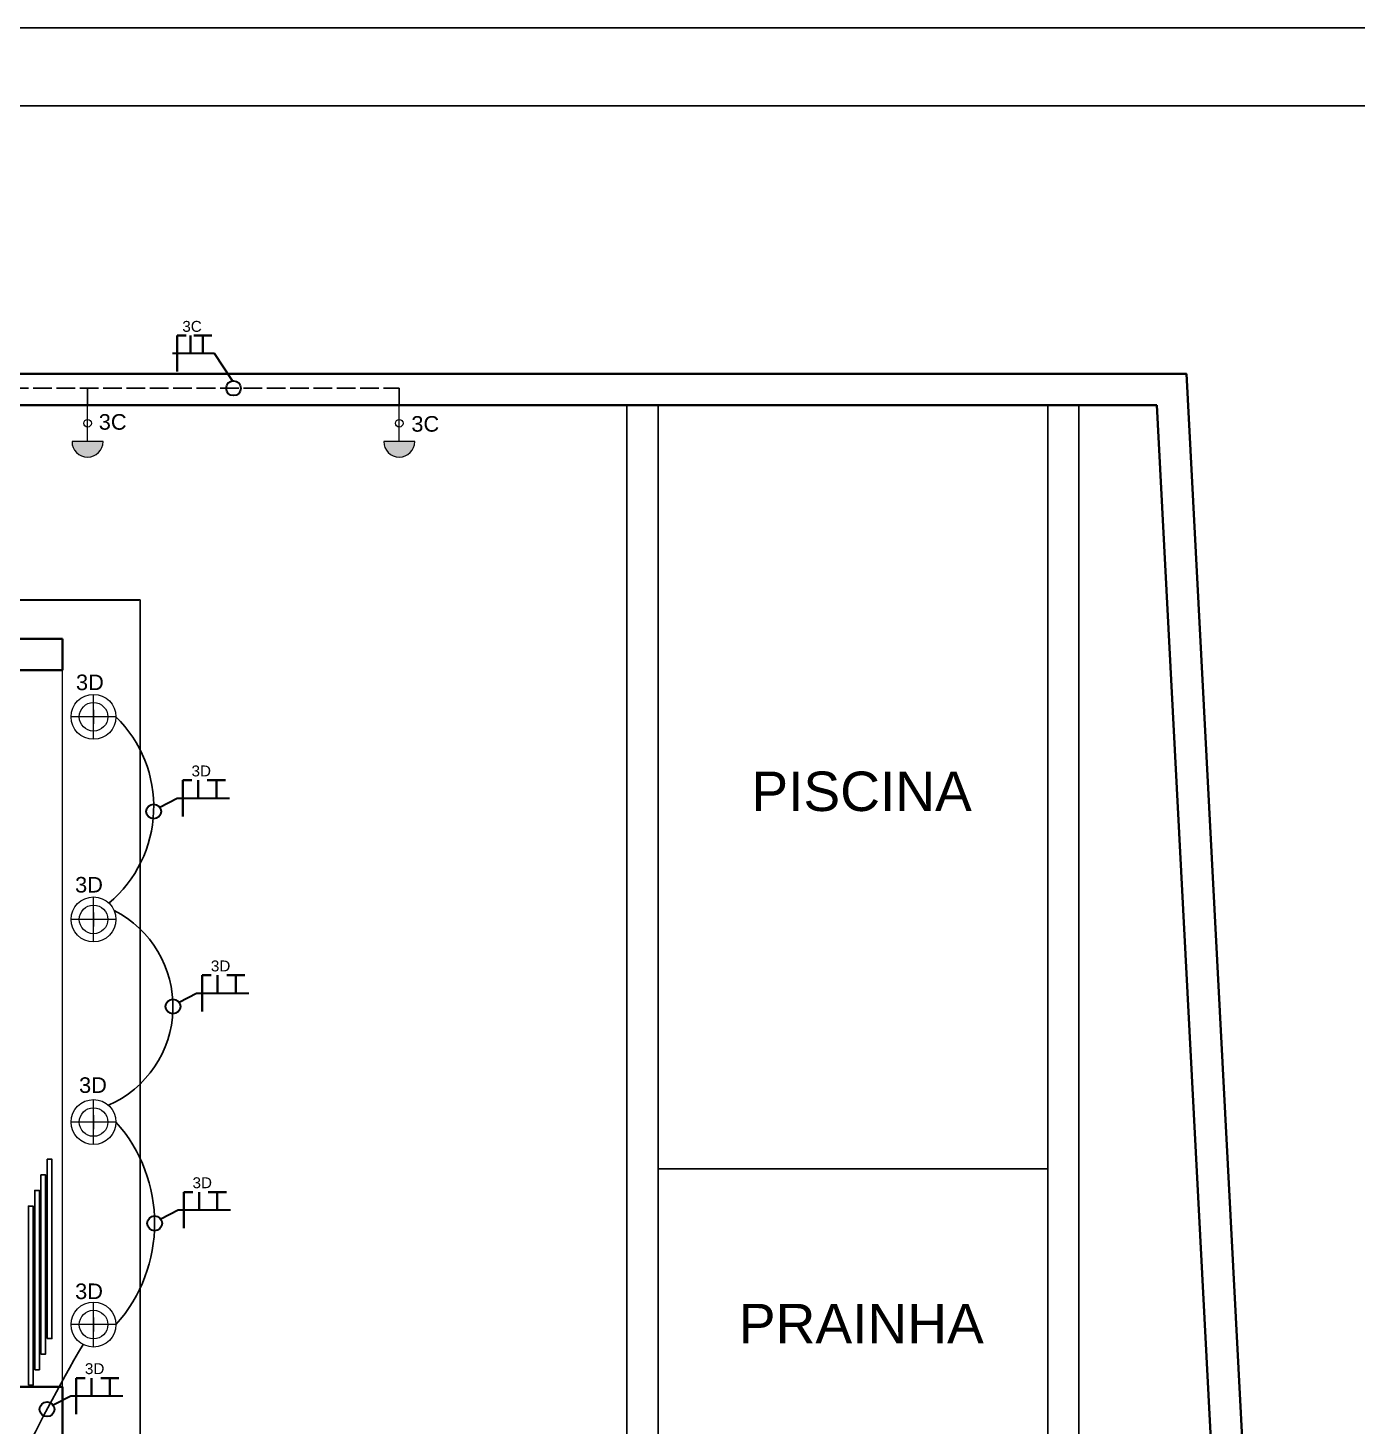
# Model space of a CAD drawing. Header units: millimetres. Extents: x 20625 to 81245, y 3427 to 18613.
# Drawn here: x 68239 to 69092, y 17716 to 18613 of the extents above; entities that cross this region are included whole.
import ezdxf

# ---------------------------------------------------------------- set-up
doc = ezdxf.new("R2010")
doc.units = ezdxf.units.MM
doc.linetypes.add('ACAD_ISO02W100', pattern=[15, 12, -3])
for name, color, linetype, lineweight in [('01', 1, 'Continuous', 9), ('EJEL05130C', 130, 'Continuous', 30), ('EJEL0550C', 50, 'Continuous', 35), ('EJEL0580C', 80, 'Continuous', 9), ('EJEL25170C', 170, 'Continuous', 25), ('EJEL25170T', 170, 'ACAD_ISO02W100', 25), ('EJEL3040C', 40, 'Continuous', 9), ('EJELFORMATO', 170, 'Continuous', 25)]:
    doc.layers.add(name, color=color, linetype=linetype, lineweight=lineweight)
for name, color, linetype in [('2-TXT-A', 7, 'Continuous'), ('ARQ-1-ESQUADRIAS-01', 1, 'Continuous'), ('ARQ-1-TRACEJADO', 20, 'Continuous'), ('ARQ-4-TXT-02', 1, 'Continuous'), ('TOP', 4, 'Continuous')]:
    doc.layers.add(name, color=color, linetype=linetype)
doc.styles.add('RSA', font='arial.ttf')

# ---------------------------------------------------------------- blocks, each defined once
blk = doc.blocks.new('YTFTYF')
at = {"layer": 'EJEL0580C'}
for radius in [5.5, 3.5]:
    blk.add_circle((0, 0), radius, dxfattribs=at)
blk = doc.blocks.new('guygyug')
at = {"layer": 'EJEL0580C'}
for p, q in [((0, -189), (0, 189)), ((189, 0), (-189, 0))]:
    blk.add_line(p, q, dxfattribs=at)
at = {"layer": 'EJEL3040C', "xscale": 34.45206340576645, "yscale": 34.45206340576645, "zscale": 34.45206340576645}
blk.add_blockref('YTFTYF', (0, 0), dxfattribs=at)
blk = doc.blocks.new('L')
at = {"layer": 'EJEL0550C', "ltscale": 0.015}
for p, q in [((10856.71, 7742.87), (10856.71, 7766.02)), ((10856.71, 7766.02), (10862.49, 7766.02))]:
    blk.add_line(p, q, dxfattribs=at)
blk = doc.blocks.new('T')
at = {"layer": 'EJEL0550C', "ltscale": 0.015}
for p, q in [((10876.14, 7766.04), (10864.57, 7766.04)), ((10870.35, 7754.46), (10870.35, 7766.04))]:
    blk.add_line(p, q, dxfattribs=at)

msp = doc.modelspace()

# ---------------------------------------------------------------- hatches: boundary and pattern name
at = {"layer": 'EJEL0580C'}
h = msp.add_hatch(color=256, dxfattribs=at)
h.dxf.hatch_style = 1
h.paths.add_polyline_path([(68287.41, 18347.4, -1), (68267.45, 18347.4)])
h = msp.add_hatch(color=256, dxfattribs=at)
h.dxf.hatch_style = 1
h.paths.add_polyline_path([(68287.41, 18347.4, -1), (68267.45, 18347.4)])
h = msp.add_hatch(color=256, dxfattribs=at)
h.dxf.hatch_style = 1
h.paths.add_polyline_path([(68487.41, 18347.4, -1), (68467.45, 18347.4)])
h = msp.add_hatch(color=256, dxfattribs=at)
h.dxf.hatch_style = 1
h.paths.add_polyline_path([(68487.41, 18347.4, -1), (68467.45, 18347.4)])

# ---------------------------------------------------------------- linework, layer by layer
at = {"layer": '01', "color": 252, "true_color": 0x939598}
msp.add_line((68261.26, 17740.8), (68261.26, 18200.8), dxfattribs=at)
msp.add_line((68261.26, 17740.8), (68261.26, 18200.8), dxfattribs=at)
msp.add_line((68261.26, 17740.8), (68261.26, 18200.8), dxfattribs=at)
at = {"layer": 'ARQ-1-ESQUADRIAS-01', "color": 252, "true_color": 0x939598}
for points in [[(68251.52, 17771.88), (68251.52, 17886.88), (68254.52, 17886.88), (68254.52, 17771.88), (68251.52, 17771.88)], [(68247.52, 17761.88), (68247.52, 17876.88), (68250.52, 17876.88), (68250.52, 17761.88), (68247.52, 17761.88)], [(68243.52, 17751.88), (68243.52, 17866.88), (68246.52, 17866.88), (68246.52, 17751.88), (68243.52, 17751.88)], [(68239.52, 17741.88), (68239.52, 17856.88), (68242.52, 17856.88), (68242.52, 17741.88), (68239.52, 17741.88)]]:
    msp.add_lwpolyline(points, dxfattribs=at)
at = {"layer": 'ARQ-1-TRACEJADO', "color": 252, "true_color": 0x939598}
for p, q in [((66521.05, 18245.68), (68310.28, 18245.68)), ((66522.03, 18245.8), (68311.26, 18245.8)), ((66731.26, 18245.92), (68311.26, 18245.92)), ((68311.26, 17660.8), (68311.26, 18245.92)), ((68311.26, 18245.8), (68311.26, 17660.8))]:
    msp.add_line(p, q, dxfattribs=at)
at = {"layer": 'ARQ-4-TXT-02', "color": 252, "true_color": 0x939598}
for p, q in [((68623.53, 17660.8), (68623.53, 18370.68)), ((68623.53, 18370.68), (68623.53, 17480.8)), ((68623.53, 18370.68), (68623.53, 17480.8)), ((68623.53, 18370.68), (68623.53, 17480.8)), ((68643.53, 17680.8), (68643.53, 18370.68)), ((68643.53, 17680.8), (68643.53, 18370.68)), ((68643.53, 17680.8), (68643.53, 18370.68)), ((68893.53, 17680.8), (68893.53, 18370.68)), ((68893.53, 17680.8), (68893.53, 18370.68)), ((68893.53, 17680.8), (68893.53, 18370.68)), ((68913.53, 17660.8), (68913.53, 18370.68)), ((68913.53, 17660.8), (68913.53, 18370.68)), ((68913.53, 17660.8), (68913.53, 18370.68)), ((68643.53, 17880.8), (68893.53, 17880.8)), ((68643.53, 17880.8), (68893.53, 17880.8)), ((68643.53, 17880.8), (68893.53, 17880.8))]:
    msp.add_line(p, q, dxfattribs=at)
at = {"layer": 'EJEL05130C'}
for p, q in [((68358.83, 18403.85), (68332.03, 18403.85)), ((68370.33, 18386.33), (68358.83, 18403.85)), ((68335, 18118.48), (68323.82, 18112.61)), ((68368.43, 18118.48), (68335, 18118.48)), ((68347.41, 17993.35), (68336.23, 17987.49)), ((68380.84, 17993.35), (68347.41, 17993.35)), ((68335.64, 17854.24), (68324.46, 17848.38)), ((68369.07, 17854.24), (68335.64, 17854.24)), ((68266.6, 17734.93), (68255.42, 17729.07)), ((68300.02, 17734.93), (68266.6, 17734.93))]:
    msp.add_line(p, q, dxfattribs=at)
for centre in [(68371.06, 18381.64), (68319.84, 18110.04), (68332.25, 17984.91), (68320.48, 17845.8), (68251.43, 17726.49)]:
    msp.add_circle(centre, 4.74, dxfattribs=at)
at = {"layer": 'EJEL0550C', "ltscale": 0.015}
for p, q in [((68343.43, 18403.85), (68343.43, 18415.42)), ((68348.36, 18118.49), (68348.36, 18130.07)), ((68360.77, 17993.37), (68360.77, 18004.95)), ((68349, 17854.26), (68349, 17865.83)), ((68279.95, 17734.95), (68279.95, 17746.52))]:
    msp.add_line(p, q, dxfattribs=at)
at = {"layer": 'EJEL0580C'}
for p, q in [((68277.43, 18347.4), (68277.43, 18370.8)), ((68277.43, 18347.4), (68277.43, 18370.8)), ((68477.43, 18347.4), (68477.43, 18370.8)), ((68477.43, 18347.4), (68477.43, 18370.8)), ((68287.41, 18347.4), (68267.45, 18347.4)), ((68287.41, 18347.4), (68267.45, 18347.4)), ((68487.41, 18347.4), (68467.45, 18347.4)), ((68487.41, 18347.4), (68467.45, 18347.4))]:
    msp.add_line(p, q, dxfattribs=at)
at = {"layer": 'EJEL0580C', "color": 0}
for p, q in [((68281.26, 18175.3), (68281.26, 18166.3)), ((68281.26, 18045.3), (68281.26, 18036.3)), ((68281.26, 17915.3), (68281.26, 17906.3)), ((68281.26, 17785.3), (68281.26, 17776.3))]:
    msp.add_line(p, q, dxfattribs=at)
at = {"layer": 'EJEL0580C'}
for centre in [(68277.43, 18359.17), (68477.43, 18359.17)]:
    msp.add_circle(centre, 2.46, dxfattribs=at)
for centre in [(68277.43, 18347.4), (68277.43, 18347.4), (68477.43, 18347.4), (68477.43, 18347.4)]:
    msp.add_arc(centre, 9.98, 180, 0, dxfattribs=at)
at = {"layer": 'EJEL25170C'}
for centre, radius, start, end in [((68239.01, 18113.07), 80.89, 310.16263, 45.53536), ((68263.06, 17984.91), 69.19, 293.6823, 63.00781), ((68222.92, 17845.8), 97.55, 318.21726, 41.78274), ((69133.3, 17263.82), 995.87, 149.58027, 154.9296)]:
    msp.add_arc(centre, radius, start, end, dxfattribs=at)
at = {"layer": 'EJEL25170T'}
for p, q in [((66277.43, 18381.64), (68477.43, 18381.64)), ((68277.43, 18370.8), (68277.43, 18381.64)), ((68477.43, 18381.64), (68477.43, 18370.8))]:
    msp.add_line(p, q, dxfattribs=at)
at = {"layer": 'EJELFORMATO', "color": 7, "elevation": 836659.2}
msp.add_lwpolyline([(64594.09, 14407.8), (70539.09, 14407.8), (70539.09, 18612.8), (64594.09, 18612.8)], close=True, dxfattribs=at)
at = {"layer": 'EJELFORMATO', "elevation": 836659.2}
msp.add_lwpolyline([(70489.09, 14457.8), (64719.09, 14457.8), (64719.09, 18562.8), (70489.09, 18562.8)], close=True, dxfattribs=at)
at = {"layer": 'TOP', "color": 252, "lineweight": 35, "true_color": 0x939598}
for p, q in [((66077.43, 18370.8), (68963.53, 18370.8)), ((66077.43, 18370.8), (68963.53, 18370.8)), ((66107.47, 18370.8), (68963.53, 18370.8)), ((68963.53, 18370.8), (69010.09, 17480.8)), ((68963.53, 18370.8), (69010.09, 17480.8)), ((68963.53, 18370.8), (69010.09, 17480.8)), ((68161.26, 18220.8), (68261.26, 18220.8)), ((68161.26, 18220.8), (68261.26, 18220.8)), ((68161.26, 18220.8), (68261.26, 18220.8)), ((68261.26, 18200.8), (68261.26, 18220.8)), ((68261.26, 18200.8), (68261.26, 18220.8)), ((68261.26, 18200.8), (68261.26, 18220.8)), ((68161.26, 18200.8), (68261.26, 18200.8)), ((68161.26, 18200.8), (68261.26, 18200.8)), ((68161.26, 18200.8), (68261.26, 18200.8)), ((68231.26, 17740.8), (68261.26, 17740.8)), ((68231.26, 17740.8), (68261.26, 17740.8)), ((68231.26, 17740.8), (68261.26, 17740.8)), ((68261.26, 17740.8), (68261.26, 17660.8)), ((68261.26, 17740.8), (68261.26, 17660.8)), ((68261.26, 17740.8), (68261.26, 17660.8))]:
    msp.add_line(p, q, dxfattribs=at)
for points in [[(66056.42, 18390.8), (68982.52, 18390.8), (69052.48, 17053.22), (66121.26, 17071.04)], [(66056.42, 18390.8), (68982.52, 18390.8), (69052.48, 17053.22), (66121.26, 17071.04)], [(66086.46, 18390.8), (68982.52, 18390.8), (69052.48, 17053.22), (66121.26, 17071.04)]]:
    msp.add_lwpolyline(points, dxfattribs=at)

# ---------------------------------------------------------------- block references
at = {"layer": 'EJEL25170C'}
for name, p in [('L', (57478.14, 10649.42)), ('T', (57481.02, 10649.39)), ('L', (57481.84, 10364.03)), ('T', (57489.71, 10364.05)), ('L', (57494.25, 10238.91)), ('T', (57502.13, 10238.93)), ('L', (57482.47, 10099.8)), ('T', (57490.35, 10099.82)), ('L', (57413.43, 9980.49)), ('T', (57421.31, 9980.5))]:
    msp.add_blockref(name, p, dxfattribs=at)
at = {"layer": 'EJEL3040C', "xscale": 0.0760503925194413, "yscale": 0.0760503925194413, "zscale": 0.0760503925194413}
for p in [(68281.26, 18170.8), (68281.26, 18040.8), (68281.26, 17910.8), (68281.26, 17780.8)]:
    msp.add_blockref('guygyug', p, dxfattribs=at)

# ---------------------------------------------------------------- texts
at = {"layer": '2-TXT-A', "color": 2, "true_color": 0xf1eb1f, "char_height": 25.312, "width": 147.329, "attachment_point": 1, "style": 'RSA'}
for s, insert in [('PISCINA', (68703.37, 18135.66)), ('PRAINHA', (68695.34, 17794.11))]:
    msp.add_mtext(s, dxfattribs=dict(at, insert=insert))
at = {"layer": 'EJEL05130C', "color": 4, "attachment_point": 1, "style": 'RSA'}
for s, insert, char_height, width in [('3C', (68338.24, 18424.82, -1170445.19), 6.995, 46.3492), ('3C', (68284.62, 18365.01), 10, 66.2629), ('3C', (68485.2, 18363.76), 10, 66.2629), ('3D', (68270, 18197.91), 10, 66.2629), ('3D', (68344.14, 18139.56), 6.995, 46.3492), ('3D', (68269.43, 18068.05), 10, 66.2629), ('3D', (68356.55, 18014.44), 6.995, 46.3492), ('3D', (68271.98, 17939.47), 10, 66.2629), ('3D', (68344.77, 17875.33), 6.995, 46.3492), ('3D', (68269.45, 17807.19), 10, 66.2629), ('3D', (68275.73, 17756.02), 6.995, 46.3492)]:
    msp.add_mtext(s, dxfattribs=dict(at, insert=insert, char_height=char_height, width=width))

doc.saveas('drawing.dxf')
